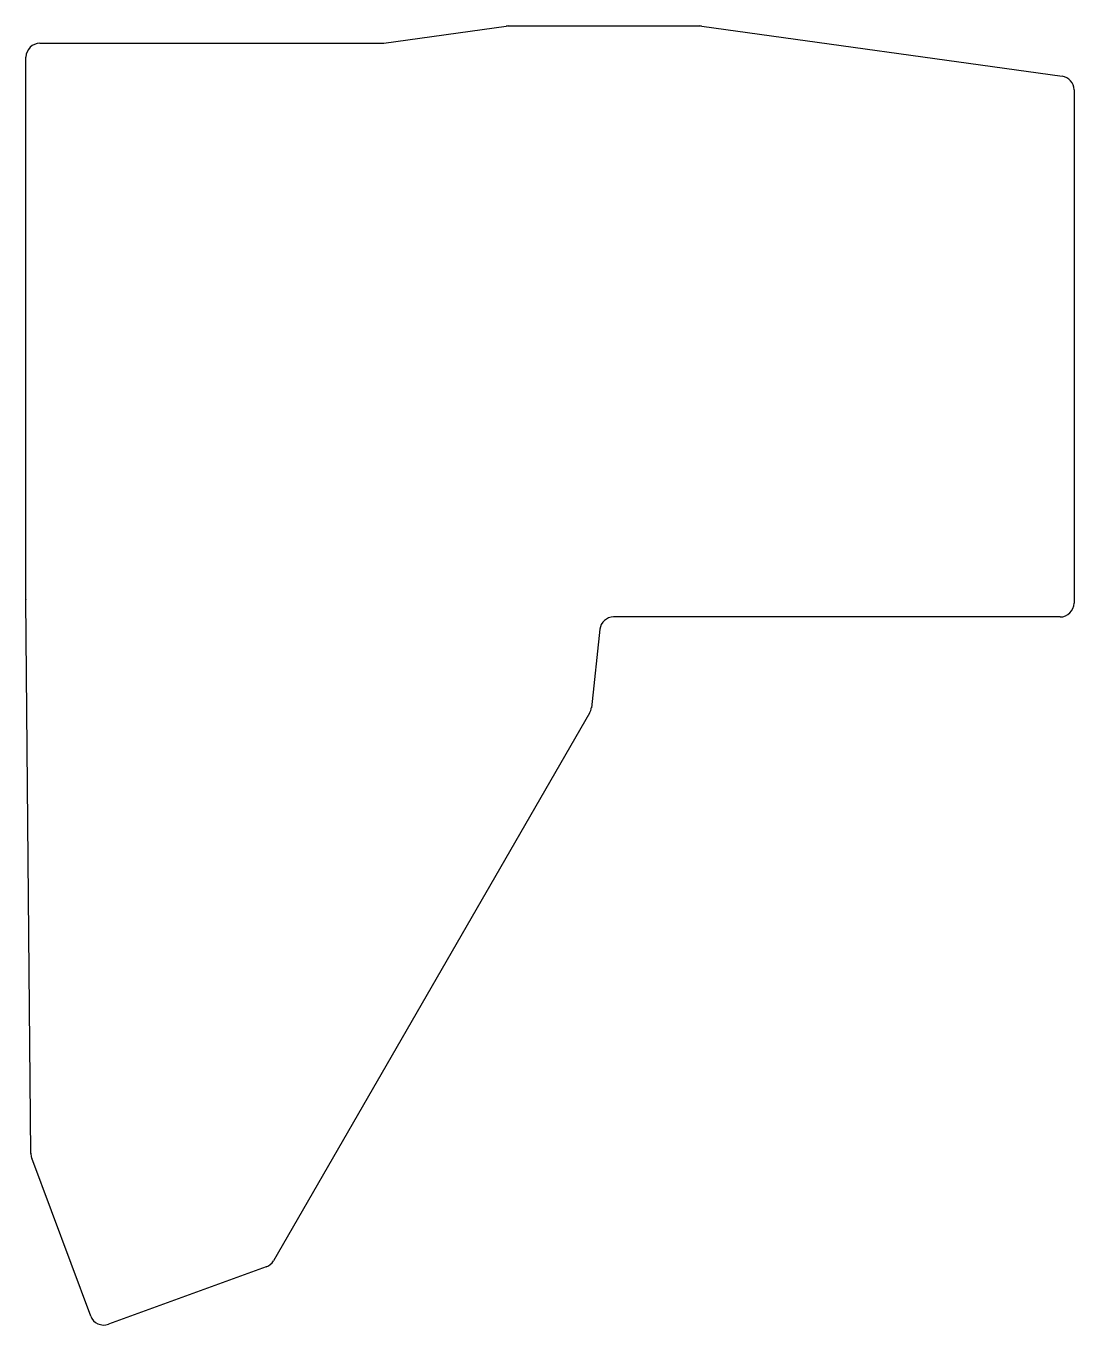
# Model space of a CAD drawing. Header units: millimetres. Extents: x 186 to 338, y -116 to 72.
import ezdxf

# ---------------------------------------------------------------- set-up
doc = ezdxf.new("R2010")
doc.units = ezdxf.units.MM

msp = doc.modelspace()

# ---------------------------------------------------------------- linework, layer by layer
for p, q in [((238.14, 69.52), (255.86, 71.98)), ((256.14, 72), (283.86, 72)), ((284.14, 71.98), (336.28, 64.74)), ((188.4, 69.5), (237.86, 69.5)), ((186.4, -10.99), (186.4, 67.5)), ((338, 62.76), (338, -11.5)), ((186.88, -64.72), (186.4, -11.01)), ((336, -13.5), (271.4, -13.5)), ((269.41, -15.28), (268.18, -26.64)), ((267.92, -27.43), (222.19, -106.63)), ((187.1, -91.1), (186.88, -64.72)), ((195.76, -114.64), (187.23, -91.78)), ((221.15, -107.51), (198.32, -115.82))]:
    msp.add_line(p, q)
for centre, start, end in [((256.14, 70), 90, 97.9072), ((283.86, 70), 82.0928, 90), ((188.4, 67.5), 90, 180), ((237.86, 71.5), 270, 277.9072), ((336, 62.76), 0, 82.0928), ((188.4, -10.99), 180, 180.514), ((336, -11.5), 270, 0), ((271.4, -15.5), 90, 173.8211), ((266.19, -26.43), 330, 353.8211), ((184.88, -64.73), 0.4786, 0.514), ((189.1, -91.08), 180.4786, 200.4786), ((220.46, -105.63), 290, 330), ((197.64, -113.94), 200.4786, 290)]:
    msp.add_arc(centre, 2, start, end)

doc.saveas('drawing.dxf')
